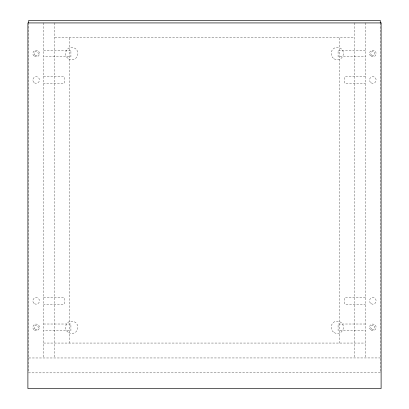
<?xml version="1.0" encoding="UTF-8"?>
<svg xmlns="http://www.w3.org/2000/svg" width="409" height="409" viewBox="0 0 409 409"><rect width="100%" height="100%" fill="white"/><g stroke="black" fill="none" stroke-linecap="round" stroke-linejoin="round"><path stroke-width="0.31" stroke-dasharray="2.04 1.53" d="M54.78 37.822L354.22 37.822M43.61 50.23L70.91 50.23L70.91 56.846L43.61 56.846M365.39 50.23L338.09 50.23L338.09 56.846L365.39 56.846M43.61 76.698L64.29 76.698L64.29 83.318L43.61 83.318M365.39 76.698L344.71 76.698L344.71 83.318L365.39 83.318M43.61 297.548L64.29 297.548L64.29 304.163L43.61 304.163M365.39 297.548L344.71 297.548L344.71 304.163L365.39 304.163M43.61 324.015L70.91 324.015L70.91 330.636L43.61 330.636M365.39 324.015L338.09 324.015L338.09 330.636L365.39 330.636M43.61 343.054L365.39 343.054M28.722 357.972L380.278 357.941M380.278 22.93L380.278 372.834L28.722 372.86L28.722 22.93M365.39 22.93L365.39 357.972M354.22 22.93L354.22 357.941M339.332 37.822L339.332 343.054M69.668 37.822L69.668 343.054M54.78 22.93L54.78 357.941M43.61 22.93L43.61 357.972M371.801 329.127A2.065 2.065 0 0 0 374.9 327.338A2.065 2.065 0 0 0 371.801 325.549A2.065 2.065 0 0 0 371.801 329.127M371.178 303.734A3.308 3.308 0 0 0 376.142 300.866A3.308 3.308 0 0 0 371.178 298.003A3.308 3.308 0 0 0 371.178 303.734M371.801 55.327A2.065 2.065 0 0 0 374.9 53.538A2.065 2.065 0 0 0 371.801 51.749A2.065 2.065 0 0 0 371.801 55.327M371.178 82.874A3.308 3.308 0 0 0 376.142 80.006A3.308 3.308 0 0 0 371.178 77.143A3.308 3.308 0 0 0 371.178 82.874M35.133 55.327A2.065 2.065 0 0 0 38.236 53.538A2.065 2.065 0 0 0 35.133 51.749A2.065 2.065 0 0 0 35.133 55.327M34.514 82.874A3.308 3.308 0 0 0 39.474 80.006A3.308 3.308 0 0 0 34.514 77.143A3.308 3.308 0 0 0 34.514 82.874M35.133 329.127A2.065 2.065 0 0 0 38.236 327.338A2.065 2.065 0 0 0 35.133 325.549A2.065 2.065 0 0 0 35.133 329.127M34.514 303.734A3.308 3.308 0 0 0 39.474 300.866A3.308 3.308 0 0 0 34.514 298.003A3.308 3.308 0 0 0 34.514 303.734M334.163 58.911A6.201 6.201 0 0 0 343.468 53.538A6.201 6.201 0 0 0 334.163 48.165A6.201 6.201 0 0 0 334.163 58.911M334.163 332.696A6.201 6.201 0 0 0 343.468 327.323A6.201 6.201 0 0 0 334.163 321.955A6.201 6.201 0 0 0 334.163 332.696M68.635 58.911A6.201 6.201 0 0 0 77.94 53.538A6.201 6.201 0 0 0 68.635 48.165A6.201 6.201 0 0 0 68.635 58.911M68.635 332.696A6.201 6.201 0 0 0 77.94 327.323A6.201 6.201 0 0 0 68.635 321.955A6.201 6.201 0 0 0 68.635 332.696M371.178 330.201A3.308 3.308 0 0 0 376.142 327.338A3.308 3.308 0 0 0 371.178 324.47A3.308 3.308 0 0 0 371.178 330.201M371.178 56.401A3.308 3.308 0 0 0 376.142 53.538A3.308 3.308 0 0 0 371.178 50.67A3.308 3.308 0 0 0 371.178 56.401M34.514 56.401A3.308 3.308 0 0 0 39.474 53.538A3.308 3.308 0 0 0 34.514 50.67A3.308 3.308 0 0 0 34.514 56.401M34.514 330.201A3.308 3.308 0 0 0 39.474 327.338A3.308 3.308 0 0 0 34.514 324.47A3.308 3.308 0 0 0 34.514 330.201"/><path stroke-width="0.61" d="M380.278 22.93L380.278 20.45L28.722 20.45L28.722 22.93M381.106 22.93L27.894 22.93L27.894 388.55L381.106 388.55L381.106 22.93"/></g></svg>
